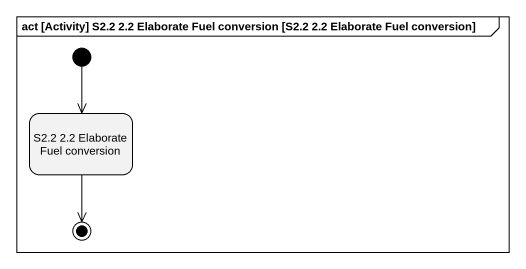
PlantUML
@startuml
mainframe act [Activity] S2.2 2.2 Elaborate Fuel conversion [S2.2 2.2 Elaborate Fuel conversion]
hide empty description
state "S2.2 2.2 Elaborate Fuel conversion" as S2_2_2_2_Elaborate_Fuel
[*] --> S2_2_2_2_Elaborate_Fuel
S2_2_2_2_Elaborate_Fuel --> [*]
@enduml
